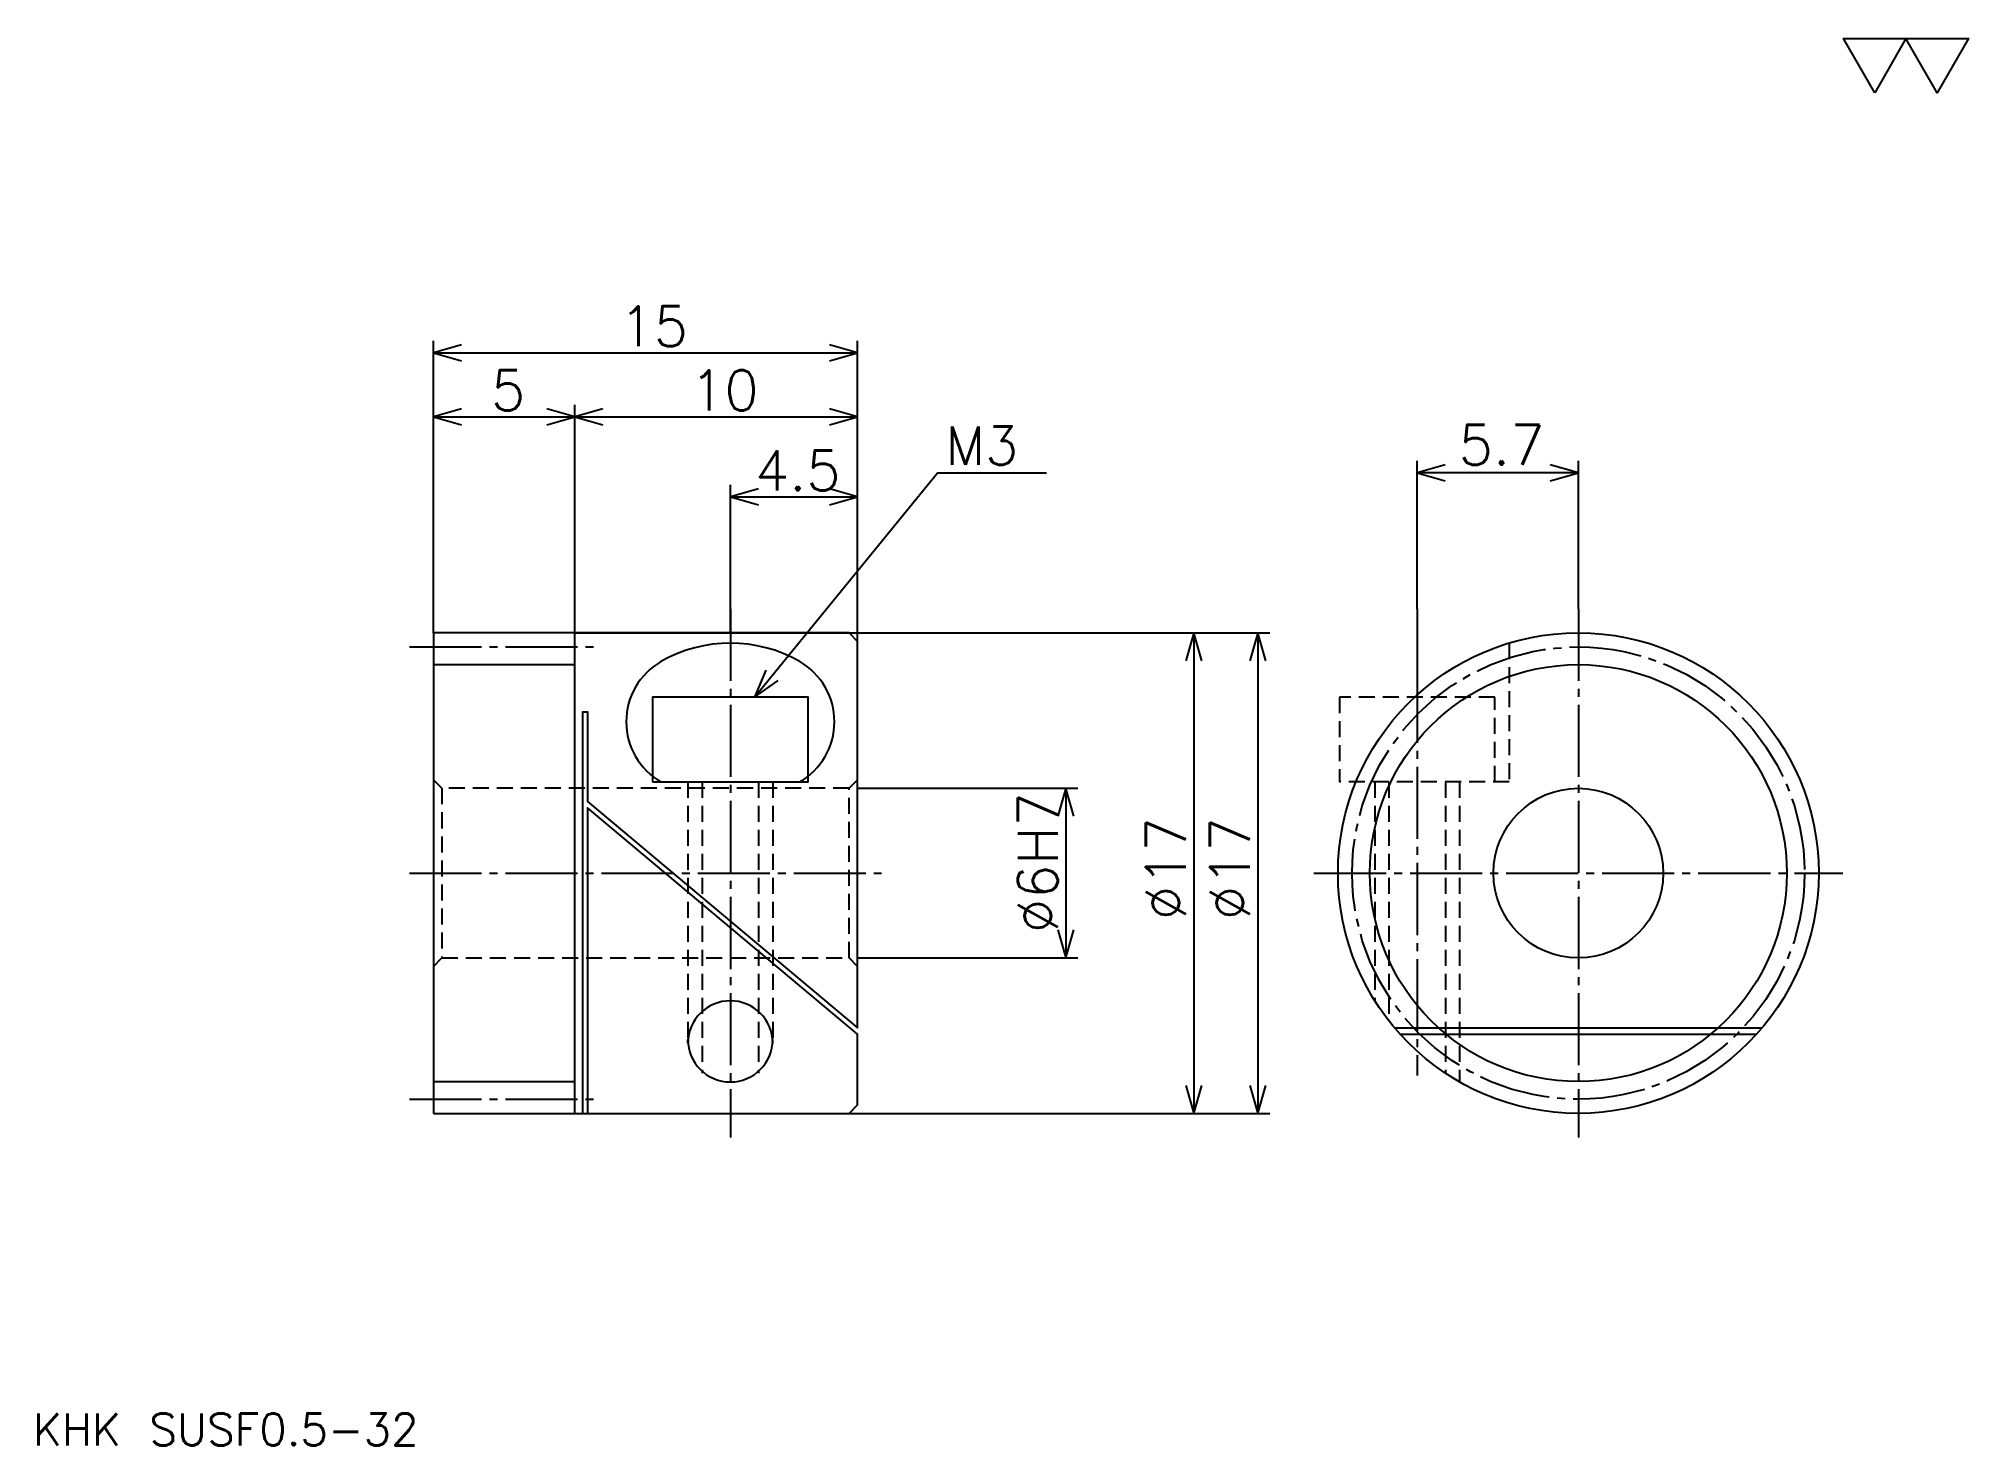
# Model space of a CAD drawing. Extents: x 3 to 71.3, y 3.1 to 52.9.
import ezdxf

# ---------------------------------------------------------------- set-up
doc = ezdxf.new("R2010")
doc.units = 0
doc.linetypes.add('DASHDOT', pattern=[3.398231, 2.548673, -0.283186, 0.283186, -0.283186])
doc.linetypes.add('HIDDEN', pattern=[0.849558, 0.566372, -0.283186])
doc.layers.get('0').update_dxf_attribs({"linetype": 'CONTINUOUS'})
doc.layers.add('DASHDOT', color=6, linetype='DASHDOT')
doc.layers.add('HIDDEN', color=2, linetype='HIDDEN')
doc.styles.add('KANJI', font='TXT', dxfattribs={"bigfont": 'BIGFONT'})

msp = doc.modelspace()

# ---------------------------------------------------------------- linework, layer by layer
at = {"color": 5}
for p, q in [((16.99115, 31.862831), (16.99115, 42.199112)), ((16.99115, 41.774338), (31.99115, 41.774338)), ((31.99115, 31.862831), (31.99115, 42.199112)), ((21.99115, 31.862831), (21.99115, 39.933624)), ((16.99115, 39.50885), (21.99115, 39.50885)), ((21.99115, 39.50885), (31.99115, 39.50885)), ((51.782299, 32.712387), (51.782299, 37.951328)), ((57.4823, 32.712387), (57.4823, 37.951328)), ((27.49115, 31.862831), (27.49115, 37.101768)), ((57.4823, 37.52655), (51.782299, 37.52655)), ((27.49115, 36.676991), (31.99115, 36.676991)), ((51.782299, 32.712387), (51.782299, 30.517942)), ((16.99115, 31.862831), (16.99115, 31.862831)), ((21.99115, 31.862831), (21.99115, 31.862831)), ((21.99115, 31.862831), (31.99115, 31.862831)), ((21.99115, 31.862831), (31.99115, 31.862831)), ((27.49115, 31.862831), (27.49115, 31.862831)), ((31.99115, 31.862831), (44.309734, 31.862831)), ((31.99115, 31.862831), (46.575218, 31.862831)), ((31.99115, 31.562832), (31.99115, 31.862831)), ((43.884956, 31.862831), (43.884956, 14.862831)), ((46.150444, 31.862831), (46.150444, 14.862831)), ((31.99115, 26.362831), (39.778759, 26.362831)), ((39.353981, 26.362831), (39.353981, 20.362831)), ((31.99115, 20.362831), (39.778759, 20.362831)), ((21.99115, 14.862831), (31.99115, 14.862831)), ((31.691151, 14.862831), (31.99115, 14.862831)), ((31.99115, 14.862831), (44.309734, 14.862831)), ((31.99115, 14.862831), (46.575218, 14.862831))]:
    msp.add_line(p, q, dxfattribs=at)
at = {"color": 4}
for p, q in [((16.99115, 30.737831), (21.99115, 30.737831)), ((25.036522, 26.592831), (29.945778, 26.592831)), ((50.98312, 17.884636), (63.981483, 17.884636)), ((25.99115, 17.345089), (25.99115, 17.472973)), ((28.99115, 17.345089), (28.99115, 17.472973)), ((51.176746, 17.66283), (63.787853, 17.66283)), ((16.99115, 15.987831), (21.99115, 15.987831))]:
    msp.add_line(p, q, dxfattribs=at)
at = {"color": 7}
msp.add_lwpolyline([(67.9646, 50.97345), (66.860176, 52.887787), (71.277878, 52.887787), (70.173447, 50.97345), (69.069023, 52.887787), (67.9646, 50.97345)], dxfattribs=at)
at = {"color": 5}
for points in [[(17.9823, 42.057522), (16.99115, 41.774338), (17.9823, 41.49115)], [(31, 41.49115), (31.99115, 41.774338), (31, 42.057522)], [(17.9823, 39.792034), (16.99115, 39.50885), (17.9823, 39.225662)], [(21, 39.225662), (21.99115, 39.50885), (21, 39.792034)], [(22.9823, 39.792034), (21.99115, 39.50885), (22.9823, 39.225662)], [(31, 39.225662), (31.99115, 39.50885), (31, 39.792034)], [(52.773449, 37.809734), (51.782299, 37.52655), (52.773449, 37.243362)], [(56.49115, 37.243362), (57.4823, 37.52655), (56.49115, 37.809734)], [(28.4823, 36.960175), (27.49115, 36.676991), (28.4823, 36.393806)], [(28.340708, 29.592831), (34.823006, 37.52655), (38.674335, 37.52655)], [(31, 36.393806), (31.99115, 36.676991), (31, 36.960175)], [(44.168144, 30.871681), (43.884956, 31.862831), (43.601768, 30.871681)], [(46.433628, 30.871681), (46.150444, 31.862831), (45.867256, 30.871681)], [(28.748529, 30.539539), (28.340708, 29.592831), (29.187119, 30.181187)], [(39.637169, 25.371681), (39.353981, 26.362831), (39.070793, 25.371681)], [(39.070793, 21.353981), (39.353981, 20.362831), (39.637169, 21.353981)], [(43.601768, 15.853981), (43.884956, 14.862831), (44.168144, 15.853981)], [(45.867256, 15.853981), (46.150444, 14.862831), (46.433628, 15.853981)]]:
    msp.add_lwpolyline(points, dxfattribs=at)
at = {"color": 4}
for points in [[(16.99115, 14.862831), (16.99115, 14.862831), (21.99115, 14.862831), (21.99115, 14.862831), (21.99115, 31.862831), (21.99115, 31.862831), (16.99115, 31.862831), (16.99115, 31.862831), (16.99115, 14.862831)], [(21.99115, 14.862831), (22.274336, 14.862831), (22.274336, 29.062832), (22.444248, 29.062832), (22.444248, 25.895437), (31.99115, 17.884636), (31.99115, 31.562832), (31.691151, 31.862831), (21.99115, 31.862831)], [(24.74115, 26.592831), (30.24115, 26.592831), (30.24115, 29.592831), (24.74115, 29.592831), (24.74115, 26.592831)], [(22.444248, 14.862831), (31.691151, 14.862831), (31.99115, 15.162831), (31.99115, 17.66283), (22.444248, 25.673634), (22.444248, 14.862831)]]:
    msp.add_lwpolyline(points, dxfattribs=at)
for radius in [8.5, 8.5, 7.375, 3]:
    msp.add_circle((57.4823, 23.362831), radius, dxfattribs=at)
for centre, radius, start, end in [((27.49115, 26.592831), 4.909257, 60.00000468, 119.99999532), ((26.263836, 28.718601), 2.454628, 119.99999532, 240.00000468), ((28.718464, 28.718601), 2.454628, 299.99999532, 60.00000468), ((27.49115, 17.345089), 1.5, 0, 180), ((27.49115, 17.472973), 1.5, 180, 0)]:
    msp.add_arc(centre, radius, start, end, dxfattribs=at)
at = {"layer": 'DASHDOT', "color": 7}
for p, q in [((27.49115, 32.712387), (27.49115, 14.013273)), ((57.4823, 32.712387), (57.4823, 14.013273)), ((16.141592, 31.362831), (22.840708, 31.362831)), ((51.782299, 30.517942), (51.782299, 16.20772)), ((16.141592, 23.362831), (32.840706, 23.362831)), ((48.132744, 23.362831), (66.831863, 23.362831)), ((16.141592, 15.362831), (22.840708, 15.362831))]:
    msp.add_line(p, q, dxfattribs=at)
msp.add_circle((57.4823, 23.362831), 8, dxfattribs=at)
at = {"layer": 'HIDDEN', "color": 4}
for p, q in [((31.99115, 26.66283), (31.691151, 26.362831)), ((17.291149, 26.362831), (17.291149, 20.362831)), ((25.99115, 26.592831), (25.99115, 17.409031)), ((26.49115, 26.592831), (26.49115, 16.280458)), ((28.49115, 26.592831), (28.49115, 16.280458)), ((28.99115, 26.592831), (28.99115, 17.409031)), ((50.282299, 26.592831), (50.282299, 18.845089)), ((50.782299, 26.592831), (50.782299, 18.132153)), ((52.782299, 26.592831), (52.782299, 16.280458)), ((53.282299, 26.592831), (53.282299, 15.972973)), ((31.99115, 20.062832), (31.691151, 20.362831))]:
    msp.add_line(p, q, dxfattribs=at)
for points in [[(55.032299, 31.502087), (55.032299, 26.592831), (49.032299, 26.592831)], [(54.532299, 26.592831), (54.532299, 29.592831), (49.032299, 29.592831), (49.032299, 26.592831)], [(16.99115, 20.062832), (17.291149, 20.362831), (31.691151, 20.362831), (31.691151, 26.362831), (17.291149, 26.362831), (16.99115, 26.66283)]]:
    msp.add_lwpolyline(points, dxfattribs=at)

# ---------------------------------------------------------------- texts
at = {"color": 7, "style": 'KANJI'}
for s, height, p in [('15', 1.415929, (23.570797, 42.000885)), ('5', 1.415929, (19.030973, 39.735397)), ('10', 1.415929, (26.070797, 39.735397)), ('M3', 1.359292, (35.106194, 37.809734)), ('4.5', 1.415929, (28.360619, 36.903542)), ('KHK SUSF0.5-32', 1.132743, (2.831858, 3.115044))]:
    msp.add_text(s, height=height, dxfattribs=at).set_placement(p)
for s, rotation, p in [('5.7', 360, (53.25177, 37.809734)), ('%%c6H7', 90, (39.070793, 21.238937)), ('%%c17', 90, (43.601768, 21.699114)), ('%%c17', 90, (45.867256, 21.699114))]:
    msp.add_text(s, height=1.415929, rotation=rotation, dxfattribs=at).set_placement(p)

doc.saveas('drawing.dxf')
